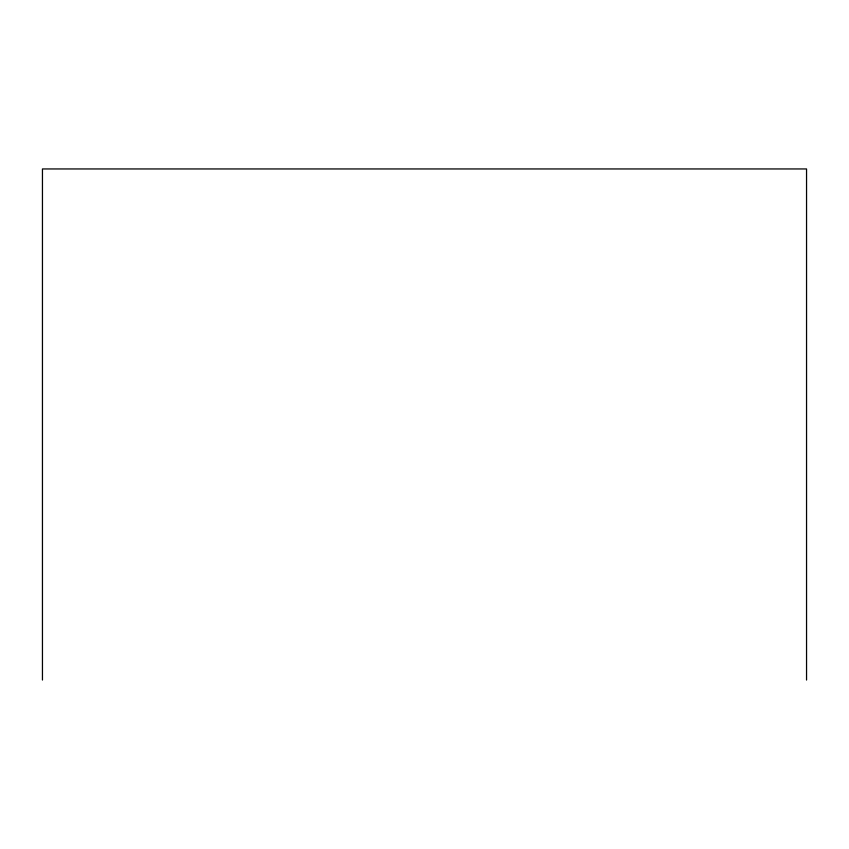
<?xml version="1.0" encoding="UTF-8"?>
<svg xmlns="http://www.w3.org/2000/svg" width="849" height="849" viewBox="0 0 849 849"><rect width="100%" height="100%" fill="white"/><g stroke="black" fill="none" stroke-linecap="round" stroke-linejoin="round"><path stroke-width="1.27" d="M806.55 680.049L806.55 168.951L42.45 168.951L42.45 680.049"/></g></svg>
